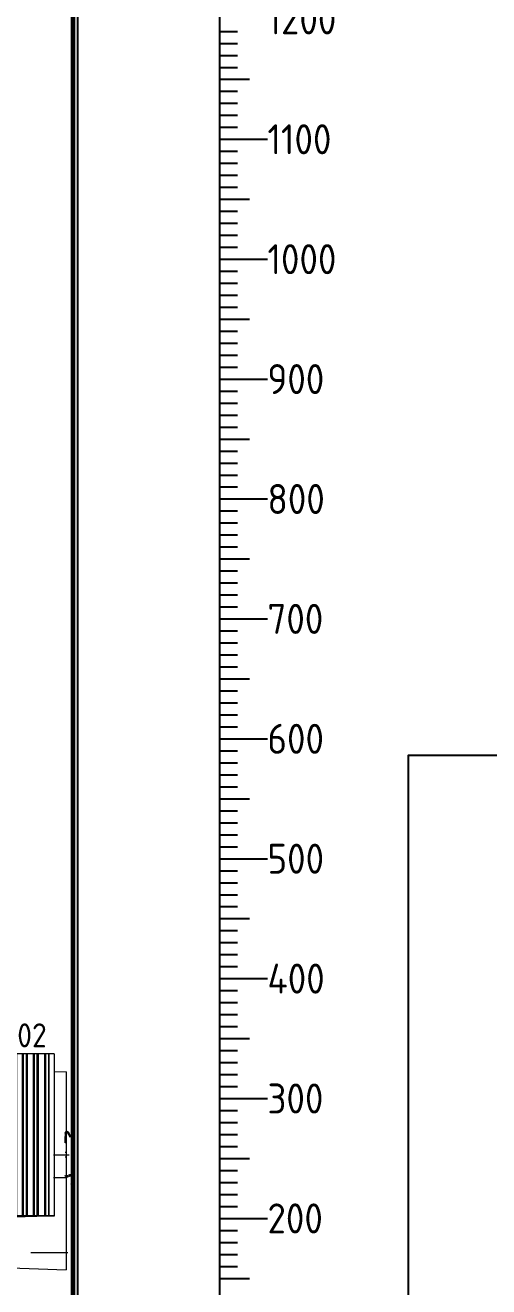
# Model space of a CAD drawing. Header units: millimetres. Extents: x 42151 to 59780, y 37376 to 44547.
# Drawn here: x 48558 to 48945, y 42049 to 43101 of the extents above; entities that cross this region are included whole.
import ezdxf
from ezdxf.enums import TextEntityAlignment as Align

# ---------------------------------------------------------------- set-up
doc = ezdxf.new("R2010")
doc.units = ezdxf.units.MM
doc.set_wipeout_variables(frame=1)
doc.layers.add('! NO PLOT !', color=7, linetype='Continuous', true_color=0xff75dd, plot=False)
doc.layers.add('000-PI-Oprema', color=30, linetype='Continuous', lineweight=5)
doc.layers.add('000-PI-ORMAR', color=2, linetype='Continuous')
doc.layers.add('000-PI_TEXT', color=7, linetype='Continuous')
doc.styles.add('PI0', font='isocpeur.ttf', dxfattribs={"width": 0.9})

# ---------------------------------------------------------------- blocks, each defined once
blk = doc.blocks.new('SKALA_2100')
for p, q in [((6091.9, 12435.4), (6091.9, 11575.4)), ((6091.9, 12225.4), (6106.9, 12225.4)), ((6091.9, 12215.4), (6106.9, 12215.4)), ((6091.9, 12205.4), (6106.9, 12205.4)), ((6091.9, 12195.4), (6106.9, 12195.4)), ((6091.9, 12185.4), (6116.9, 12185.4)), ((6091.9, 12175.4), (6106.9, 12175.4)), ((6091.9, 12165.4), (6106.9, 12165.4)), ((6091.9, 12155.4), (6106.9, 12155.4)), ((6091.9, 12145.4), (6106.9, 12145.4)), ((6091.9, 12135.4), (6131.9, 12135.4)), ((6091.9, 12125.4), (6106.9, 12125.4)), ((6091.9, 12115.4), (6106.9, 12115.4)), ((6091.9, 12105.4), (6106.9, 12105.4)), ((6091.9, 12095.4), (6106.9, 12095.4)), ((6091.9, 12085.4), (6116.9, 12085.4)), ((6091.9, 12075.4), (6106.9, 12075.4)), ((6091.9, 12065.4), (6106.9, 12065.4)), ((6091.9, 12055.4), (6106.9, 12055.4)), ((6091.9, 12045.4), (6106.9, 12045.4)), ((6091.9, 12035.4), (6131.9, 12035.4)), ((6091.9, 12035.4), (6131.9, 12035.4)), ((6091.9, 12035.4), (6131.9, 12035.4)), ((6091.9, 12035.4), (6131.9, 12035.4)), ((6091.9, 12025.4), (6106.9, 12025.4)), ((6091.9, 12015.4), (6106.9, 12015.4)), ((6091.9, 12005.4), (6106.9, 12005.4)), ((6091.9, 11995.4), (6106.9, 11995.4)), ((6091.9, 11985.4), (6116.9, 11985.4)), ((6091.9, 11975.4), (6106.9, 11975.4)), ((6091.9, 11965.4), (6106.9, 11965.4)), ((6091.9, 11955.4), (6106.9, 11955.4)), ((6091.9, 11945.4), (6106.9, 11945.4)), ((6091.9, 11935.4), (6131.9, 11935.4)), ((6091.9, 11925.4), (6106.9, 11925.4)), ((6091.9, 11915.4), (6106.9, 11915.4)), ((6091.9, 11905.4), (6106.9, 11905.4)), ((6091.9, 11895.4), (6106.9, 11895.4)), ((6091.9, 11885.4), (6116.9, 11885.4)), ((6091.9, 11875.4), (6106.9, 11875.4)), ((6091.9, 11865.4), (6106.9, 11865.4)), ((6091.9, 11855.4), (6106.9, 11855.4)), ((6091.9, 11845.4), (6106.9, 11845.4)), ((6091.9, 11835.4), (6131.9, 11835.4)), ((6091.9, 11835.4), (6131.9, 11835.4)), ((6091.9, 11835.4), (6131.9, 11835.4)), ((6091.9, 11835.4), (6131.9, 11835.4)), ((6091.9, 11835.4), (6131.9, 11835.4)), ((6091.9, 11825.4), (6106.9, 11825.4)), ((6091.9, 11815.4), (6106.9, 11815.4)), ((6091.9, 11805.4), (6106.9, 11805.4)), ((6091.9, 11795.4), (6106.9, 11795.4)), ((6091.9, 11785.4), (6116.9, 11785.4)), ((6091.9, 11775.4), (6106.9, 11775.4)), ((6091.9, 11765.4), (6106.9, 11765.4)), ((6091.9, 11755.4), (6106.9, 11755.4)), ((6091.9, 11745.4), (6106.9, 11745.4)), ((6091.9, 11735.4), (6131.9, 11735.4)), ((6091.9, 11725.4), (6106.9, 11725.4)), ((6091.9, 11715.4), (6106.9, 11715.4)), ((6091.9, 11705.4), (6106.9, 11705.4)), ((6091.9, 11695.4), (6106.9, 11695.4)), ((6091.9, 11685.4), (6116.9, 11685.4)), ((6091.9, 11675.4), (6106.9, 11675.4)), ((6091.9, 11665.4), (6106.9, 11665.4)), ((6091.9, 11655.4), (6106.9, 11655.4)), ((6091.9, 11645.4), (6106.9, 11645.4)), ((6091.9, 11635.4), (6131.9, 11635.4)), ((6091.9, 11635.4), (6131.9, 11635.4)), ((6091.9, 11635.4), (6131.9, 11635.4)), ((6091.9, 11635.4), (6131.9, 11635.4)), ((6091.9, 11635.4), (6131.9, 11635.4)), ((6091.9, 11635.4), (6131.9, 11635.4)), ((6091.9, 11625.4), (6106.9, 11625.4)), ((6091.9, 11615.4), (6106.9, 11615.4)), ((6091.9, 11605.4), (6106.9, 11605.4)), ((6091.9, 11595.4), (6106.9, 11595.4)), ((6091.9, 11585.4), (6116.9, 11585.4)), ((6091.9, 11575.4), (6091.9, 11035.4)), ((6091.9, 11575.4), (6106.9, 11575.4)), ((6091.9, 11565.4), (6106.9, 11565.4)), ((6091.9, 11555.4), (6106.9, 11555.4)), ((6091.9, 11545.4), (6106.9, 11545.4)), ((6091.9, 11535.4), (6131.9, 11535.4)), ((6091.9, 11525.4), (6106.9, 11525.4)), ((6091.9, 11515.4), (6106.9, 11515.4)), ((6091.9, 11505.4), (6106.9, 11505.4)), ((6091.9, 11495.4), (6106.9, 11495.4)), ((6091.9, 11485.4), (6116.9, 11485.4)), ((6091.9, 11475.4), (6106.9, 11475.4)), ((6091.9, 11465.4), (6106.9, 11465.4)), ((6091.9, 11455.4), (6106.9, 11455.4)), ((6091.9, 11445.4), (6106.9, 11445.4)), ((6091.9, 11435.4), (6131.9, 11435.4)), ((6091.9, 11435.4), (6131.9, 11435.4)), ((6091.9, 11435.4), (6131.9, 11435.4)), ((6091.9, 11435.4), (6131.9, 11435.4)), ((6091.9, 11435.4), (6131.9, 11435.4)), ((6091.9, 11435.4), (6131.9, 11435.4)), ((6091.9, 11435.4), (6131.9, 11435.4)), ((6091.9, 11425.4), (6106.9, 11425.4)), ((6091.9, 11415.4), (6106.9, 11415.4)), ((6091.9, 11405.4), (6106.9, 11405.4)), ((6091.9, 11395.4), (6106.9, 11395.4)), ((6091.9, 11385.4), (6116.9, 11385.4)), ((6091.9, 11375.4), (6106.9, 11375.4)), ((6091.9, 11365.4), (6106.9, 11365.4)), ((6091.9, 11355.4), (6106.9, 11355.4)), ((6091.9, 11345.4), (6106.9, 11345.4)), ((6091.9, 11335.4), (6131.9, 11335.4)), ((6091.9, 11325.4), (6106.9, 11325.4)), ((6091.9, 11315.4), (6106.9, 11315.4)), ((6091.9, 11305.4), (6106.9, 11305.4)), ((6091.9, 11295.4), (6106.9, 11295.4)), ((6091.9, 11285.4), (6116.9, 11285.4)), ((6091.9, 11275.4), (6106.9, 11275.4)), ((6091.9, 11265.4), (6106.9, 11265.4)), ((6091.9, 11255.4), (6106.9, 11255.4)), ((6091.9, 11245.4), (6106.9, 11245.4)), ((6091.9, 11235.4), (6131.9, 11235.4)), ((6091.9, 11235.4), (6131.9, 11235.4)), ((6091.9, 11235.4), (6131.9, 11235.4)), ((6091.9, 11235.4), (6131.9, 11235.4)), ((6091.9, 11235.4), (6131.9, 11235.4)), ((6091.9, 11235.4), (6131.9, 11235.4)), ((6091.9, 11235.4), (6131.9, 11235.4)), ((6091.9, 11235.4), (6131.9, 11235.4)), ((6091.9, 11225.4), (6106.9, 11225.4)), ((6091.9, 11215.4), (6106.9, 11215.4)), ((6091.9, 11205.4), (6106.9, 11205.4)), ((6091.9, 11195.4), (6106.9, 11195.4)), ((6091.9, 11185.4), (6116.9, 11185.4))]:
    blk.add_line(p, q)
at = {"style": 'PI0', "width": 0.9}
for s, p in [('1200', (6131.9, 12235.4)), ('1100', (6131.9, 12135.4)), ('1000', (6131.9, 12035.4)), ('900', (6131.9, 11935.4)), ('800', (6131.9, 11835.4)), ('700', (6131.9, 11735.4)), ('600', (6131.9, 11635.4)), ('500', (6131.9, 11535.4)), ('400', (6131.9, 11435.4)), ('300', (6131.9, 11335.4)), ('200', (6131.9, 11235.4))]:
    blk.add_text(s, height=25, dxfattribs=at).set_placement(p, align=Align.MIDDLE_LEFT)
blk = doc.blocks.new('SK 3105370')
blk.add_wipeout([(0.2, 69), (10.2, 68.7), (10.2, 84), (75.2, 84), (75.2, -51), (10.2, -51), (10.2, -51.2), (14.7, -51.2), (54.2, -52.5), (54.8, -52.8), (55.1, -53.2), (55.3, -53.8), (55.3, -93.4), (55, -94.1), (54.3, -94.4), (51, -94.5), (47.1, -94.4), (0.2, -96)]).dxf.layer = '000-PI-Oprema'
at = {"layer": '000-PI-Oprema'}
for p, q in [((10.2, 84), (10.2, -51.2)), ((10.2, 84), (75.2, 84)), ((14.6, 84), (14.6, -51)), ((15, 84), (15, -51)), ((17.4, 84), (17.4, -51)), ((18.3, 84), (18.3, -51)), ((23.6, 84), (23.6, -51)), ((24.5, 84), (24.5, -51)), ((26.9, 84), (26.9, -51)), ((27.8, 84), (27.8, -51)), ((32.6, 84), (32.6, -51)), ((33.5, 84), (33.5, -51)), ((35.9, 84), (35.9, -51)), ((36.8, 84), (36.8, -51)), ((41.6, 84), (41.6, -51)), ((42.5, 84), (42.5, -51)), ((44.9, 84), (44.9, -51)), ((45.7, 84), (45.7, -51)), ((49.8, 84), (49.8, -51)), ((50.5, 84), (50.5, -51)), ((52.9, 84), (52.9, -51)), ((53.5, 84), (53.5, -51)), ((58.1, 84), (58.1, -51)), ((58.5, 84), (58.5, -51)), ((60.9, 84), (60.9, -51)), ((61.3, 84), (61.3, -51)), ((65.3, 84), (65.3, -51)), ((65.5, 84), (65.5, -51)), ((67.9, 84), (67.9, -51)), ((68.1, 84), (68.1, -51)), ((73.5, 84), (73.5, -51)), ((75.2, 84), (75.2, -51)), ((0.2, 69), (0.2, -96)), ((0.2, 69), (10.2, 68.7)), ((-3.8, 15.3), (-1.8, 18.7)), ((-2.9, 14.8), (-3.8, 15.3)), ((-0.9, 18.2), (-2.9, 14.8)), ((-0.3, 18.9), (0.7, 19)), ((0, -17.3), (0, 18)), ((10.7, 0), (-2.2, 0)), ((0, 10), (1, 10)), ((1, 2.1), (0, 2.1)), ((0, -2.1), (1, -2.1)), ((-4.6, -25.2), (-6.3, -20.6)), ((-5.4, -20.3), (-3.7, -24.9)), ((-1.3, -18.6), (-2.5, -17.9)), ((-2, -17), (-0.8, -17.7)), ((10.7, -19), (0.5, -19)), ((-3.7, -24.9), (-4.6, -25.2)), ((10.2, -51), (75.2, -51)), ((10.2, -51.2), (14.7, -51.2)), ((14.7, -51), (14.7, -51.2)), ((14.7, -51.2), (54.2, -52.5)), ((54.7, -52.7), (54.7, -94)), ((55.2, -53.5), (55.2, -93.1)), ((55.3, -53.8), (55.3, -93.4)), ((-1.2, -82), (29.6, -82)), ((54.2, -94.1), (0.2, -96)), ((51, -94.5), (47.1, -94.4)), ((54.3, -94.4), (51, -94.5))]:
    blk.add_line(p, q, dxfattribs=at)
for points in [[(54.7, -52.7), (54.6, -52.6), (54.6, -52.6), (54.5, -52.6), (54.4, -52.6), (54.3, -52.5), (54.2, -52.5)], [(55.2, -53.5), (55.2, -53.5), (55.2, -53.4), (55.1, -53.1), (54.9, -52.8), (54.7, -52.7)], [(54.2, -94.1), (54.3, -94.1), (54.4, -94.1), (54.5, -94.1), (54.6, -94), (54.7, -94), (54.7, -94)], [(54.7, -94), (54.9, -93.8), (55.1, -93.6), (55.2, -93.2), (55.2, -93.1), (55.2, -93.1)]]:
    blk.add_lwpolyline(points, dxfattribs=at)
for centre, radius, start, end in [((14.2, 68), 0.5, 73.7817, 88), ((-0.5, 18), 1.5, 62.1819, 150.0034), ((-0.5, 18), 0.5, 0, 150.0034), ((-150, 10), 150, 0, 3.2199), ((-0.5, 18), 1.5, 0, 62.1819), ((-150, 10), 151, 0, 3.3572), ((-3.5, -19.6), 3, 59.9965, 200.491), ((-3.5, -19.6), 2, 59.9965, 200.491), ((-0.5, -17.3), 1.5, 239.9965, 297.8181), ((-0.5, -17.3), 0.5, 239.9965, 360), ((-0.5, -17.3), 1.5, 297.8181, 360), ((54.3, -53.8), 1, 0, 28.2497), ((54.3, -93.4), 1, 272, 0), ((54.2, -93.1), 1, 301.1613, 312.4201)]:
    blk.add_arc(centre, radius, start, end, dxfattribs=at)

msp = doc.modelspace()

# ---------------------------------------------------------------- linework, layer by layer
at = {"layer": '! NO PLOT !', "ltscale": 0.25}
msp.add_lwpolyline([(46727.526, 44376.997), (46727.526, 41506.997), (48877.526, 41506.997), (48877.526, 42491.997), (50627.526, 42491.997), (50627.526, 44376.997), (46727.526, 44376.997)], dxfattribs=at)
at = {"layer": '000-PI-ORMAR'}
for p, q in [((48596.526, 43996.747), (48596.526, 42012.247)), ((48598.026, 43996.747), (48598.026, 42012.247)), ((48598.038, 42012.247), (48598.038, 43996.747)), ((48598.807, 43976.247), (48598.807, 42025.247)), ((48601.526, 43976.247), (48601.526, 42025.247))]:
    msp.add_line(p, q, dxfattribs=at)

# ---------------------------------------------------------------- block references
msp.add_blockref('SKALA_2100', (42628.091, 30870.361))

# ---------------------------------------------------------------- texts
at = {"layer": '000-PI_TEXT', "style": 'PI0', "width": 0.9}
msp.add_text('-R102', height=20, dxfattribs=at).set_placement((48545.489, 42258.431), align=Align.MIDDLE)

# ---------------------------------------------------------------- next in the draw order: block references
at = {"layer": '000-PI-Oprema', "xscale": -1}
msp.add_blockref('SK 3105370', (48592.243, 42158.911), dxfattribs=at)

doc.saveas('drawing.dxf')
